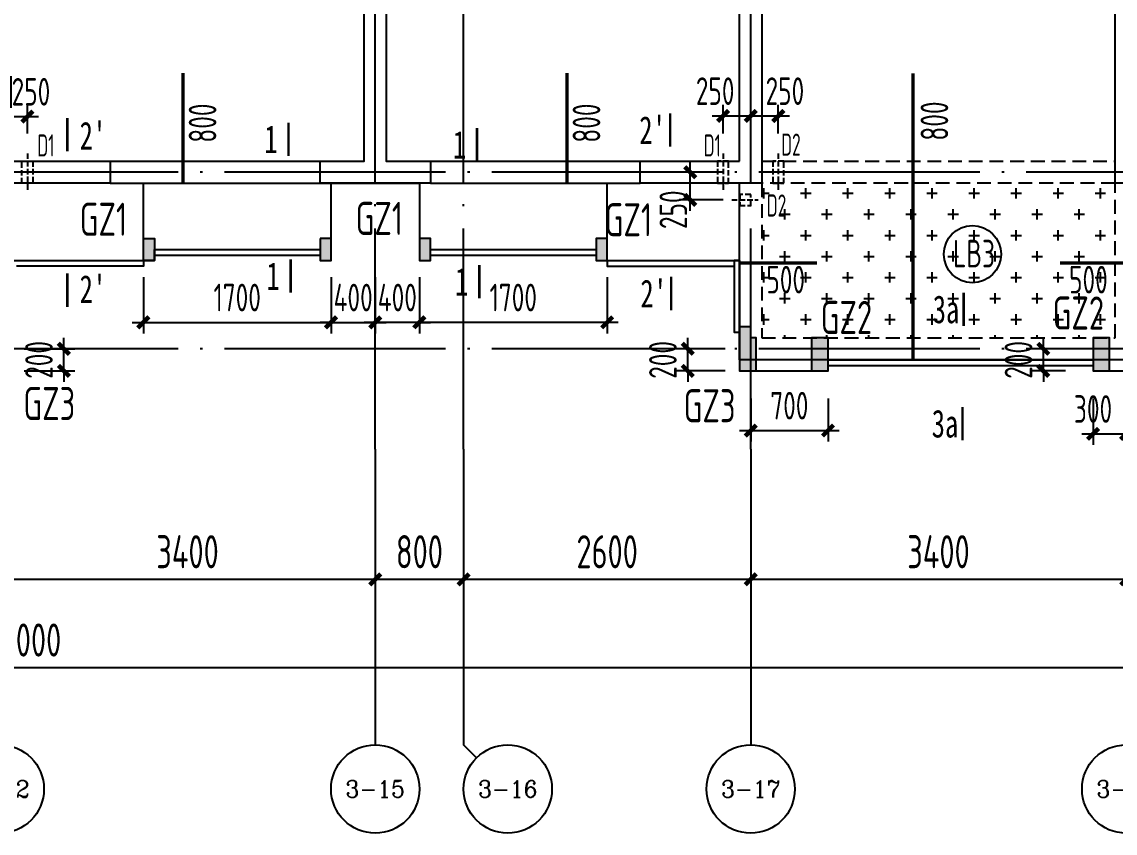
# Model space of a CAD drawing. Extents: x -173820 to 521180, y -715739 to 158231.
# Drawn here: x 18755 to 28655, y -115708 to -108356 of the extents above; entities that cross this region are included whole.
import ezdxf
from ezdxf.enums import TextEntityAlignment as Align

# ---------------------------------------------------------------- set-up
doc = ezdxf.new("R2010")
doc.units = 0
doc.header["$LTSCALE"] = 1000
for name, pattern in [('CONTINOUS', [0]), ('DASH', [0.35, 0.25, -0.1]), ('DOTE', [2.42, 2, -0.2, 0.02, -0.2]), ('HIDDEN2', [0.1875, 0.125, -0.0625])]:
    doc.linetypes.add(name, pattern=pattern)
for name, color, linetype in [('A-外装饰线脚', 7, 'Continuous'), ('A-线脚看线', 9, 'Continuous'), ('A-设备穿墙洞', 161, 'Continuous'), ('AXIS', 1, 'DOTE'), ('AXIS_TEXT', 7, 'Continuous'), ('DIM', 3, 'Continuous'), ('DIM1', 3, 'Continuous'), ('JG1', 3, 'Continuous'), ('填充', 8, 'Continuous'), ('墙', 6, 'Continuous'), ('挑板', 3, 'Continuous'), ('板筋', 6, 'Continuous'), ('柱', 2, 'Continuous'), ('梁', 4, 'HIDDEN2'), ('模板线', 3, 'Continuous'), ('钢筋_文字', 7, 'Continuous'), ('钢筋长度标注', 7, 'Continuous')]:
    doc.layers.add(name, color=color, linetype=linetype)
doc.styles.add('_TCH_AXIS', font='COMPLEX', dxfattribs={"bigfont": 'GBCBIG'})
doc.styles.add('COMPLEX', font='COMPLEX')
doc.styles.add('TSSD_BOLD', font='tssdeng2.shx', dxfattribs={"width": 0.7, "height": 250, "bigfont": 'CHINA.shx'})
doc.styles.add('TSSD_Dimension', font='tssdeng.shx', dxfattribs={"width": 0.7, "bigfont": 'Hztxt.shx'})
doc.styles.add('zzt', font='tssdeng.shx', dxfattribs={"width": 0.7, "height": 300, "bigfont": 'tssdchn.shx'})
doc.styles.add('钢筋长度', font='tssdeng.shx', dxfattribs={"width": 0.7, "height": 300, "bigfont": 'tssdchn.shx'})
doc.styles.add('黑体', font='simhei.ttf', dxfattribs={"width": 0.8})
doc.dimstyles.new('DIM_1_100', dxfattribs={"dimtxt": 300, "dimasz": 100, "dimexe": 200, "dimexo": 50, "dimgap": 100, "dimtad": 1, "dimdec": 0, "dimzin": 0, "dimdsep": 46, "dimtxsty": 'zzt', "dimblk": 'ARCHTICK', "dimcen": 0, "dimclrt": 7, "dimadec": 0, "dimazin": 0, "dimtfac": 1, "dimtdec": 0, "dimtix": 1, "dimtmove": 2, "dimatfit": 0, "dimldrblk": 'ARCHTICK', "dimfxl": 0, "dimtolj": 1, "dimarcsym": 0})
doc.dimstyles.new('TSSD_100_100', dxfattribs={"dimtxt": 250, "dimasz": 100, "dimexe": 100, "dimexo": 250, "dimgap": 100, "dimtad": 1, "dimdec": 0, "dimzin": 0, "dimdsep": 46, "dimtxsty": 'TSSD_Dimension', "dimblk": 'ARCHTICK', "dimcen": 0, "dimdle": 100, "dimclrd": 3, "dimclre": 3, "dimclrt": 7, "dimadec": 0, "dimazin": 0, "dimtfac": 1, "dimtdec": 0, "dimtix": 1, "dimtmove": 2, "dimatfit": 3, "dimfxl": 0, "dimtolj": 1, "dimtzin": 0, "dimarcsym": 0})

# ---------------------------------------------------------------- blocks, each defined once
blk = doc.blocks.new('$1785032')
at = {"layer": '墙', "elevation": 0}
for points in [[(23800, 3250), (24000, 3250), (24000, 1800), (24900, 1800), (24900, 1600), (23800, 1600)], [(30600, 1800), (30600, 3250), (30800, 3250), (30800, 1600), (29700, 1600), (29700, 1800)], [(34000, 3250), (34200, 3250), (34200, 1800), (34600, 1800), (34600, 1600), (34000, 1600)]]:
    blk.add_lwpolyline(points, close=True, dxfattribs=at)
for points in [[(26800, 1600), (26800, 1800), (27200, 1800), (27200, 3250), (27400, 3250), (27400, 1800), (27800, 1800), (27800, 1600), (26800, 1600), (27400, 1600)], [(30800, 1800), (30800, 1800)], [(34000, 1800), (34000, 1800)]]:
    blk.add_lwpolyline(points, dxfattribs=at)
blk = doc.blocks.new('_ArchTick')
at = {"color": 4, "linetype": 'ByBlock', "const_width": 0.4}
blk.add_lwpolyline([(-0.5, -0.5), (0.5, 0.5)], dxfattribs=at)
blk = doc.blocks.new('*D437')
at = {"layer": 'Defpoints', "color": 0}
for p in [(23800, -2508.3), (27200, -2508.3), (27200, -3688.3)]:
    blk.add_point(p, dxfattribs=at)
at = {"layer": 'DIM1', "color": 0, "lineweight": -2}
for p, q in [((23800, -2558.3), (23800, -3888.3)), ((27200, -2558.3), (27200, -3888.3)), ((23800, -3688.3), (27200, -3688.3))]:
    blk.add_line(p, q, dxfattribs=at)
at = {"layer": 'DIM1', "color": 0, "lineweight": -2, "xscale": 100, "yscale": 100, "zscale": 100, "rotation": 180}
blk.add_blockref('_ArchTick', (23800, -3688.3), dxfattribs=at)
at = {"layer": 'DIM1', "color": 0, "lineweight": -2, "xscale": 100, "yscale": 100, "zscale": 100}
blk.add_blockref('_ArchTick', (27200, -3688.3), dxfattribs=at)
at = {"layer": 'DIM1', "color": 7, "insert": (25500, -3438.3), "char_height": 300, "attachment_point": 5, "style": 'zzt'}
blk.add_mtext('\\A1;3400', dxfattribs=at)
blk = doc.blocks.new('*D438')
at = {"layer": 'Defpoints', "color": 0}
for p in [(27200, -2508.3), (28000, -2508.3), (28000, -3688.3)]:
    blk.add_point(p, dxfattribs=at)
at = {"layer": 'DIM1', "color": 0, "lineweight": -2}
for p, q in [((27200, -2558.3), (27200, -3888.3)), ((28000, -2558.3), (28000, -3888.3)), ((27200, -3688.3), (28000, -3688.3))]:
    blk.add_line(p, q, dxfattribs=at)
at = {"layer": 'DIM1', "color": 0, "lineweight": -2, "xscale": 100, "yscale": 100, "zscale": 100, "rotation": 180}
blk.add_blockref('_ArchTick', (27200, -3688.3), dxfattribs=at)
at = {"layer": 'DIM1', "color": 0, "lineweight": -2, "xscale": 100, "yscale": 100, "zscale": 100}
blk.add_blockref('_ArchTick', (28000, -3688.3), dxfattribs=at)
at = {"layer": 'DIM1', "color": 7, "insert": (27600, -3438.3), "char_height": 300, "attachment_point": 5, "style": 'zzt'}
blk.add_mtext('\\A1;800', dxfattribs=at)
blk = doc.blocks.new('*D439')
at = {"layer": 'Defpoints', "color": 0}
for p in [(28000, -2508.3), (30600, -2508.3), (30600, -3688.3)]:
    blk.add_point(p, dxfattribs=at)
at = {"layer": 'DIM1', "color": 0, "lineweight": -2}
for p, q in [((28000, -2558.3), (28000, -3888.3)), ((30600, -2558.3), (30600, -3888.3)), ((28000, -3688.3), (30600, -3688.3))]:
    blk.add_line(p, q, dxfattribs=at)
at = {"layer": 'DIM1', "color": 0, "lineweight": -2, "xscale": 100, "yscale": 100, "zscale": 100, "rotation": 180}
blk.add_blockref('_ArchTick', (28000, -3688.3), dxfattribs=at)
at = {"layer": 'DIM1', "color": 0, "lineweight": -2, "xscale": 100, "yscale": 100, "zscale": 100}
blk.add_blockref('_ArchTick', (30600, -3688.3), dxfattribs=at)
at = {"layer": 'DIM1', "color": 7, "insert": (29300, -3438.3), "char_height": 300, "attachment_point": 5, "style": 'zzt'}
blk.add_mtext('\\A1;2600', dxfattribs=at)
blk = doc.blocks.new('*D440')
at = {"layer": 'Defpoints', "color": 0}
for p in [(30600, -2508.3), (34000, -2508.3), (34000, -3688.3)]:
    blk.add_point(p, dxfattribs=at)
at = {"layer": 'DIM1', "color": 0, "lineweight": -2}
for p, q in [((30600, -2558.3), (30600, -3888.3)), ((34000, -2558.3), (34000, -3888.3)), ((30600, -3688.3), (34000, -3688.3))]:
    blk.add_line(p, q, dxfattribs=at)
at = {"layer": 'DIM1', "color": 0, "lineweight": -2, "xscale": 100, "yscale": 100, "zscale": 100, "rotation": 180}
blk.add_blockref('_ArchTick', (30600, -3688.3), dxfattribs=at)
at = {"layer": 'DIM1', "color": 0, "lineweight": -2, "xscale": 100, "yscale": 100, "zscale": 100}
blk.add_blockref('_ArchTick', (34000, -3688.3), dxfattribs=at)
at = {"layer": 'DIM1', "color": 7, "insert": (32300, -3438.3), "char_height": 300, "attachment_point": 5, "style": 'zzt'}
blk.add_mtext('\\A1;3400', dxfattribs=at)
blk = doc.blocks.new('*D446')
at = {"layer": 'Defpoints', "color": 0}
for p in [(0, -2508.3), (48000, -2508.3), (48000, -4488.3)]:
    blk.add_point(p, dxfattribs=at)
at = {"layer": 'DIM1', "color": 0, "lineweight": -2}
for p, q in [((0, -2558.3), (0, -4688.3)), ((48000, -2558.3), (48000, -4688.3)), ((0, -4488.3), (48000, -4488.3))]:
    blk.add_line(p, q, dxfattribs=at)
at = {"layer": 'DIM1', "color": 0, "lineweight": -2, "xscale": 100, "yscale": 100, "zscale": 100, "rotation": 180}
blk.add_blockref('_ArchTick', (0, -4488.3), dxfattribs=at)
at = {"layer": 'DIM1', "color": 0, "lineweight": -2, "xscale": 100, "yscale": 100, "zscale": 100}
blk.add_blockref('_ArchTick', (48000, -4488.3), dxfattribs=at)
at = {"layer": 'DIM1', "color": 7, "insert": (24000, -4238.3), "char_height": 300, "attachment_point": 5, "style": 'zzt'}
blk.add_mtext('\\A1;48000', dxfattribs=at)
blk = doc.blocks.new('_AXISO')
at = {"color": 3}
blk.add_circle((0, 0), 0.5, dxfattribs=at)
at = {"layer": 'AXIS_TEXT', "color": 3, "style": 'COMPLEX', "width": 1.041667}
blk.add_attdef('A', text='', height=0.56, dxfattribs=at).set_placement((-0.25, -0.28), (0.25, -0.28), align=Align.FIT)
blk = doc.blocks.new('*D2013')
at = {"layer": 'Defpoints', "color": 0}
for p in [(19855.3, -110419.2), (21555.3, -110419.2), (21555.3, -111079.2)]:
    blk.add_point(p, dxfattribs=at)
at = {"layer": 'DIM', "color": 3, "lineweight": -2}
for p, q in [((19855.3, -110669.2), (19855.3, -111179.2)), ((21555.3, -110669.2), (21555.3, -111179.2)), ((19755.3, -111079.2), (21655.3, -111079.2))]:
    blk.add_line(p, q, dxfattribs=at)
at = {"layer": 'DIM', "color": 3, "lineweight": -2, "xscale": 100, "yscale": 100, "zscale": 100, "rotation": 180}
blk.add_blockref('_ArchTick', (19855.3, -111079.2), dxfattribs=at)
at = {"layer": 'DIM', "color": 3, "lineweight": -2, "xscale": 100, "yscale": 100, "zscale": 100}
blk.add_blockref('_ArchTick', (21555.3, -111079.2), dxfattribs=at)
at = {"layer": 'DIM', "color": 7, "insert": (20705.3, -110854.2), "char_height": 250, "attachment_point": 5, "style": 'TSSD_Dimension'}
blk.add_mtext('\\A1;1700', dxfattribs=at)
blk = doc.blocks.new('*D2014')
at = {"layer": 'Defpoints', "color": 0}
for p in [(21555.3, -110419.2), (21955.3, -110419.2), (21955.3, -111079.2)]:
    blk.add_point(p, dxfattribs=at)
at = {"layer": 'DIM', "color": 3, "lineweight": -2}
for p, q in [((21555.3, -110669.2), (21555.3, -111179.2)), ((21955.3, -110669.2), (21955.3, -111179.2)), ((21555.3, -111079.2), (21455.3, -111079.2)), ((21555.3, -111079.2), (21955.3, -111079.2)), ((21955.3, -111079.2), (22055.3, -111079.2))]:
    blk.add_line(p, q, dxfattribs=at)
at = {"layer": 'DIM', "color": 3, "lineweight": -2, "xscale": 100, "yscale": 100, "zscale": 100}
blk.add_blockref('_ArchTick', (21555.3, -111079.2), dxfattribs=at)
at = {"layer": 'DIM', "color": 3, "lineweight": -2, "xscale": 100, "yscale": 100, "zscale": 100, "rotation": 180}
blk.add_blockref('_ArchTick', (21955.3, -111079.2), dxfattribs=at)
at = {"layer": 'DIM', "color": 7, "insert": (21755.3, -110854.2), "char_height": 250, "attachment_point": 5, "style": 'TSSD_Dimension'}
blk.add_mtext('\\A1;400', dxfattribs=at)
blk = doc.blocks.new('*D2015')
at = {"layer": 'Defpoints', "color": 0}
for p in [(22355.3, -110419.2), (24055.3, -110419.2), (22355.3, -111079.2)]:
    blk.add_point(p, dxfattribs=at)
at = {"layer": 'DIM', "color": 3, "lineweight": -2}
for p, q in [((22355.3, -110669.2), (22355.3, -111179.2)), ((24055.3, -110669.2), (24055.3, -111179.2)), ((24155.3, -111079.2), (22255.3, -111079.2))]:
    blk.add_line(p, q, dxfattribs=at)
at = {"layer": 'DIM', "color": 3, "lineweight": -2, "xscale": 100, "yscale": 100, "zscale": 100, "rotation": 180}
blk.add_blockref('_ArchTick', (22355.3, -111079.2), dxfattribs=at)
at = {"layer": 'DIM', "color": 3, "lineweight": -2, "xscale": 100, "yscale": 100, "zscale": 100}
blk.add_blockref('_ArchTick', (24055.3, -111079.2), dxfattribs=at)
at = {"layer": 'DIM', "color": 7, "insert": (23205.3, -110854.2), "char_height": 250, "attachment_point": 5, "style": 'TSSD_Dimension'}
blk.add_mtext('\\A1;1700', dxfattribs=at)
blk = doc.blocks.new('*D2016')
at = {"layer": 'Defpoints', "color": 0}
for p in [(21955.3, -111079.2), (21955.3, -111079.2), (22355.3, -111079.2)]:
    blk.add_point(p, dxfattribs=at)
at = {"layer": 'DIM', "color": 3, "lineweight": -2}
for p, q in [((21955.3, -110829.2), (21955.3, -110979.2)), ((22355.3, -110829.2), (22355.3, -110979.2)), ((21955.3, -111079.2), (21855.3, -111079.2)), ((22355.3, -111079.2), (21955.3, -111079.2)), ((22355.3, -111079.2), (22455.3, -111079.2))]:
    blk.add_line(p, q, dxfattribs=at)
at = {"layer": 'DIM', "color": 3, "lineweight": -2, "xscale": 100, "yscale": 100, "zscale": 100}
blk.add_blockref('_ArchTick', (21955.3, -111079.2), dxfattribs=at)
at = {"layer": 'DIM', "color": 3, "lineweight": -2, "xscale": 100, "yscale": 100, "zscale": 100, "rotation": 180}
blk.add_blockref('_ArchTick', (22355.3, -111079.2), dxfattribs=at)
at = {"layer": 'DIM', "color": 7, "insert": (22155.3, -110854.2), "char_height": 250, "attachment_point": 5, "style": 'TSSD_Dimension'}
blk.add_mtext('\\A1;400', dxfattribs=at)
blk = doc.blocks.new('*D2017')
at = {"layer": 'Defpoints', "color": 0}
for p in [(25355.3, -111519.2), (26055.3, -111519.2), (26055.3, -112059.2)]:
    blk.add_point(p, dxfattribs=at)
at = {"layer": 'DIM', "color": 3, "lineweight": -2}
for p, q in [((25355.3, -111769.2), (25355.3, -112159.2)), ((26055.3, -111769.2), (26055.3, -112159.2)), ((25255.3, -112059.2), (26155.3, -112059.2))]:
    blk.add_line(p, q, dxfattribs=at)
at = {"layer": 'DIM', "color": 3, "lineweight": -2, "xscale": 100, "yscale": 100, "zscale": 100, "rotation": 180}
blk.add_blockref('_ArchTick', (25355.3, -112059.2), dxfattribs=at)
at = {"layer": 'DIM', "color": 3, "lineweight": -2, "xscale": 100, "yscale": 100, "zscale": 100}
blk.add_blockref('_ArchTick', (26055.3, -112059.2), dxfattribs=at)
at = {"layer": 'DIM', "color": 7, "insert": (25705.3, -111834.2), "char_height": 250, "attachment_point": 5, "style": 'TSSD_Dimension'}
blk.add_mtext('\\A1;700', dxfattribs=at)
blk = doc.blocks.new('*D2018')
at = {"layer": 'Defpoints', "color": 0}
for p in [(28455.3, -111519.2), (28755.3, -111519.2), (28755.3, -112089.2)]:
    blk.add_point(p, dxfattribs=at)
at = {"layer": 'DIM', "color": 3, "lineweight": -2}
for p, q in [((28455.3, -111769.2), (28455.3, -112189.2)), ((28755.3, -111769.2), (28755.3, -112189.2)), ((28355.3, -112089.2), (28855.3, -112089.2))]:
    blk.add_line(p, q, dxfattribs=at)
at = {"layer": 'DIM', "color": 3, "lineweight": -2, "xscale": 100, "yscale": 100, "zscale": 100, "rotation": 180}
blk.add_blockref('_ArchTick', (28455.3, -112089.2), dxfattribs=at)
at = {"layer": 'DIM', "color": 3, "lineweight": -2, "xscale": 100, "yscale": 100, "zscale": 100}
blk.add_blockref('_ArchTick', (28755.3, -112089.2), dxfattribs=at)
at = {"layer": 'DIM', "color": 7, "insert": (28455.3, -111864.2), "char_height": 250, "attachment_point": 5, "style": 'TSSD_Dimension'}
blk.add_mtext('\\A1;300', dxfattribs=at)
blk = doc.blocks.new('*D2035')
at = {"layer": 'Defpoints', "color": 0}
for p in [(18525.3, -111319.2), (19135.3, -111319.2), (18525.3, -111519.2)]:
    blk.add_point(p, dxfattribs=at)
at = {"layer": 'DIM', "color": 3, "lineweight": -2}
for p, q in [((19135.3, -111319.2), (19135.3, -111219.2)), ((18775.3, -111319.2), (19235.3, -111319.2)), ((19135.3, -111519.2), (19135.3, -111319.2)), ((18775.3, -111519.2), (19235.3, -111519.2)), ((19135.3, -111519.2), (19135.3, -111619.2))]:
    blk.add_line(p, q, dxfattribs=at)
at = {"layer": 'DIM', "color": 3, "lineweight": -2, "xscale": 100, "yscale": 100, "zscale": 100}
for p, rotation in [((19135.3, -111319.2), 270), ((19135.3, -111519.2), 90)]:
    blk.add_blockref('_ArchTick', p, dxfattribs=dict(at, rotation=rotation))
at = {"layer": 'DIM', "color": 7, "insert": (18910.3, -111419.2), "char_height": 250, "attachment_point": 5, "rotation": 90, "style": 'TSSD_Dimension'}
blk.add_mtext('\\A1;200', dxfattribs=at)
blk = doc.blocks.new('*D2036')
at = {"layer": 'Defpoints', "color": 0}
for p in [(24785.3, -111319.2), (25375.3, -111319.2), (25375.3, -111519.2)]:
    blk.add_point(p, dxfattribs=at)
at = {"layer": 'DIM', "color": 3, "lineweight": -2}
for p, q in [((24785.3, -111319.2), (24785.3, -111219.2)), ((25125.3, -111319.2), (24685.3, -111319.2)), ((24785.3, -111519.2), (24785.3, -111319.2)), ((25125.3, -111519.2), (24685.3, -111519.2)), ((24785.3, -111519.2), (24785.3, -111619.2))]:
    blk.add_line(p, q, dxfattribs=at)
at = {"layer": 'DIM', "color": 3, "lineweight": -2, "xscale": 100, "yscale": 100, "zscale": 100}
for p, rotation in [((24785.3, -111319.2), 270), ((24785.3, -111519.2), 90)]:
    blk.add_blockref('_ArchTick', p, dxfattribs=dict(at, rotation=rotation))
at = {"layer": 'DIM', "color": 7, "insert": (24560.3, -111419.2), "char_height": 250, "attachment_point": 5, "rotation": 90, "style": 'TSSD_Dimension'}
blk.add_mtext('\\A1;200', dxfattribs=at)
blk = doc.blocks.new('*D2037')
at = {"layer": 'Defpoints', "color": 0}
for p in [(28005.3, -111319.2), (28455.3, -111319.2), (28455.3, -111519.2)]:
    blk.add_point(p, dxfattribs=at)
at = {"layer": 'DIM', "color": 3, "lineweight": -2}
for p, q in [((28005.3, -111319.2), (28005.3, -111219.2)), ((28205.3, -111319.2), (27905.3, -111319.2)), ((28005.3, -111519.2), (28005.3, -111319.2)), ((28205.3, -111519.2), (27905.3, -111519.2)), ((28005.3, -111519.2), (28005.3, -111619.2))]:
    blk.add_line(p, q, dxfattribs=at)
at = {"layer": 'DIM', "color": 3, "lineweight": -2, "xscale": 100, "yscale": 100, "zscale": 100}
for p, rotation in [((28005.3, -111319.2), 270), ((28005.3, -111519.2), 90)]:
    blk.add_blockref('_ArchTick', p, dxfattribs=dict(at, rotation=rotation))
at = {"layer": 'DIM', "color": 7, "insert": (27780.3, -111419.2), "char_height": 250, "attachment_point": 5, "rotation": 90, "style": 'TSSD_Dimension'}
blk.add_mtext('\\A1;200', dxfattribs=at)
blk = doc.blocks.new('$1839168')
at = {"layer": '柱'}
blk.add_hatch(color=8, dxfattribs=at).paths.add_polyline_path([(0, 200), (0, 0), (100, 0), (100, 200)])
at = {"layer": '柱', "color": 3, "elevation": 0}
blk.add_lwpolyline([(0, 200), (0, 0), (100, 0), (100, 200)], close=True, dxfattribs=at)
blk = doc.blocks.new('$1691164')
at = {"layer": '柱'}
blk.add_hatch(color=8, dxfattribs=at).paths.add_polyline_path([(0, 0), (100, 0), (100, 200), (0, 200)])
at = {"layer": '柱', "color": 3, "elevation": 0}
blk.add_lwpolyline([(100, 200), (0, 200), (0, 0), (100, 0), (100, 0), (100, 0)], close=True, dxfattribs=at)
blk = doc.blocks.new('$158025')
at = {"layer": 'JG1'}
blk.add_hatch(color=8, dxfattribs=at).paths.add_polyline_path([(150, 300), (100, 300), (100, 400), (0, 400), (0, 0), (150, 0)])
at = {"layer": 'JG1', "elevation": 0}
blk.add_lwpolyline([(100, 400), (0, 400), (0, 0), (150, 0), (150, 300), (150, 300), (100, 300)], close=True, dxfattribs=at)
blk = doc.blocks.new('$1981617')
at = {"layer": '柱'}
blk.add_hatch(color=8, dxfattribs=at).paths.add_polyline_path([(150, 0), (150, 300), (0, 300), (0, 0)])
at = {"layer": '柱', "color": 3, "elevation": 0}
blk.add_lwpolyline([(150, 0), (150, 300), (0, 300), (0, 0)], close=True, dxfattribs=at)
blk = doc.blocks.new('$166895')
at = {"layer": '模板线', "color": 4, "const_width": 22.7}
for points in [[(222.6, 2153.9), (222.6, 1851.5)], [(242.6, 913.3), (242.6, 610.9)]]:
    blk.add_lwpolyline(points, dxfattribs=at)
at = {"layer": '模板线', "color": 0, "style": '黑体', "width": 0.7}
for p in [(63.4, 2002.7), (83.4, 762.1)]:
    blk.add_text('1', height=252, dxfattribs=at).set_placement(p, align=Align.MIDDLE_CENTER)
blk = doc.blocks.new('$1943368')
at = {"layer": '模板线', "color": 4, "const_width": 22.7}
for points in [[(295.5, 1338.3), (295.5, 1035.9)], [(286, 302.4), (286, 0)]]:
    blk.add_lwpolyline(points, dxfattribs=at)
at = {"layer": '模板线', "color": 0, "style": '黑体', "width": 0.7}
for p in [(136.4, 1187.1), (126.8, 151.2)]:
    blk.add_text('3a', height=252, dxfattribs=at).set_placement(p, align=Align.MIDDLE_CENTER)
blk = doc.blocks.new('$1466424')
at = {"layer": '板筋', "const_width": 30}
for points in [[(25559.8, 1603.7), (25559.8, 2603.7)], [(29036.7, 1603.7), (29036.7, 2603.7)], [(32170.2, 0), (32170.2, 2599.5)], [(30600, 880.9), (31300, 880.9)], [(33500, 880.9), (34200, 880.9)]]:
    blk.add_lwpolyline(points, dxfattribs=at)
at = {"layer": '钢筋_文字'}
blk.add_circle((32707.5, 961.9, 0), 259.2, dxfattribs=at)
at = {"layer": '钢筋_文字', "style": 'TSSD_BOLD', "width": 0.7}
blk.add_text('LB3', height=250, dxfattribs=at).set_placement((32532.5, 841.7, 0))
at = {"layer": '钢筋长度标注', "style": '钢筋长度', "width": 0.7}
for p in [(25861.3, 1971.9), (29338.2, 1971.9), (32488.7, 1990.5)]:
    blk.add_text('800', height=250, rotation=90, dxfattribs=at).set_placement(p)
for p in [(30841.9, 605.9), (33583.1, 605.9)]:
    blk.add_text('500', height=250, dxfattribs=at).set_placement(p)
blk = doc.blocks.new('$1427617')
at = {"layer": 'A-设备穿墙洞', "linetype": 'DASH', "ltscale": 0.2, "elevation": 0}
for points in [[(2825, 9356.8), (2825, 9018.2)], [(4625, 9017.2), (4625, 9352.4)], [(75, 6281.4), (75, 5880.8)], [(2825, 556.8), (2825, 218.2)]]:
    blk.add_lwpolyline(points, dxfattribs=at)
for points in [[(2775, 9085.4), (2875, 9085.4), (2875, 9285.4), (2775, 9285.4)], [(4575, 9085.4), (4675, 9085.4), (4675, 9285.4), (4575, 9285.4)], [(0, 6185.4), (150, 6185.4), (150, 5985.4), (0, 5985.4)], [(2775, 285.4), (2875, 285.4), (2875, 485.4), (2775, 485.4)]]:
    blk.add_lwpolyline(points, close=True, dxfattribs=at)
at = {"layer": 'A-设备穿墙洞', "linetype": 'DASH', "ltscale": 0.2}
for points in [[(3325, 556.8), (3325, 218.2)], [(2903.6, 135.4), (3142.1, 135.4)]]:
    blk.add_lwpolyline(points, dxfattribs=at)
for points in [[(3275, 285.4), (3375, 285.4), (3375, 485.4), (3275, 485.4)], [(3075, 85.4), (3075, 185.4), (2975, 185.4), (2975, 85.4)]]:
    blk.add_lwpolyline(points, close=True, dxfattribs=at)
at = {"layer": 'A-设备穿墙洞', "color": 7, "linetype": 'DASH', "ltscale": 0.2, "style": 'zzt', "width": 0.6}
for s, p in [('D1', (2640.3, 9316.4, 0)), ('P', (4700.5, 9336.5, 0)), ('PF', (132.1, 6221.6, 0)), ('D1', (2649.1, 528.4, 0)), ('D2', (3350.6, 536, 0)), ('D2', (3220.2, -15.4, 0))]:
    blk.add_text(s, height=200, dxfattribs=at).set_placement(p)
blk = doc.blocks.new('*D11667')
at = {"layer": 'Defpoints', "color": 0}
for p in [(25050.2, 1052.1), (24800.2, 647.9, 0), (25050.2, 647.9, 0)]:
    blk.add_point(p, dxfattribs=at)
at = {"layer": 'DIM1', "color": 3, "lineweight": -2}
for p, q in [((24800.2, 897.9), (24800.2, 1152.1)), ((25050.2, 897.9), (25050.2, 1152.1)), ((24700.2, 1052.1), (25150.2, 1052.1))]:
    blk.add_line(p, q, dxfattribs=at)
at = {"layer": 'DIM1', "color": 3, "lineweight": -2, "xscale": 100, "yscale": 100, "zscale": 100, "rotation": 180}
blk.add_blockref('_ArchTick', (24800.2, 1052.1), dxfattribs=at)
at = {"layer": 'DIM1', "color": 3, "lineweight": -2, "xscale": 100, "yscale": 100, "zscale": 100}
blk.add_blockref('_ArchTick', (25050.2, 1052.1), dxfattribs=at)
at = {"layer": 'DIM1', "color": 7, "insert": (25082.3, 1277.1), "char_height": 250, "attachment_point": 5, "style": 'TSSD_Dimension'}
blk.add_mtext('\\A1;250', dxfattribs=at)
blk = doc.blocks.new('*D11669')
at = {"layer": 'Defpoints', "color": 0}
for p in [(31600.2, 1058), (31350.2, 647.9, 0), (31600.2, 647.9, 0)]:
    blk.add_point(p, dxfattribs=at)
at = {"layer": 'DIM1', "color": 3, "lineweight": -2}
for p, q in [((31350.2, 897.9), (31350.2, 1158)), ((31600.2, 897.9), (31600.2, 1158)), ((31250.2, 1058), (31700.2, 1058))]:
    blk.add_line(p, q, dxfattribs=at)
at = {"layer": 'DIM1', "color": 3, "lineweight": -2, "xscale": 100, "yscale": 100, "zscale": 100, "rotation": 180}
blk.add_blockref('_ArchTick', (31350.2, 1058), dxfattribs=at)
at = {"layer": 'DIM1', "color": 3, "lineweight": -2, "xscale": 100, "yscale": 100, "zscale": 100}
blk.add_blockref('_ArchTick', (31600.2, 1058), dxfattribs=at)
at = {"layer": 'DIM1', "color": 7, "insert": (31278.2, 1283), "char_height": 250, "attachment_point": 5, "style": 'TSSD_Dimension'}
blk.add_mtext('\\A1;250', dxfattribs=at)
blk = doc.blocks.new('*D11670')
at = {"layer": 'Defpoints', "color": 0}
for p in [(31850.2, 1058), (31600.2, 647.9, 0), (31850.2, 647.9)]:
    blk.add_point(p, dxfattribs=at)
at = {"layer": 'DIM1', "color": 3, "lineweight": -2}
for p, q in [((31600.2, 897.9), (31600.2, 1158)), ((31850.2, 897.9), (31850.2, 1158)), ((31500.2, 1058), (31950.2, 1058))]:
    blk.add_line(p, q, dxfattribs=at)
at = {"layer": 'DIM1', "color": 3, "lineweight": -2, "xscale": 100, "yscale": 100, "zscale": 100, "rotation": 180}
blk.add_blockref('_ArchTick', (31600.2, 1058), dxfattribs=at)
at = {"layer": 'DIM1', "color": 3, "lineweight": -2, "xscale": 100, "yscale": 100, "zscale": 100}
blk.add_blockref('_ArchTick', (31850.2, 1058), dxfattribs=at)
at = {"layer": 'DIM1', "color": 7, "insert": (31909.5, 1283), "char_height": 250, "attachment_point": 5, "style": 'TSSD_Dimension'}
blk.add_mtext('\\A1;250', dxfattribs=at)
blk = doc.blocks.new('*D11671')
at = {"layer": 'Defpoints', "color": 0}
for p in [(31052.3, 547.9), (31600.2, 547.9, 0), (31600.2, 297.9)]:
    blk.add_point(p, dxfattribs=at)
at = {"layer": 'DIM1', "color": 3, "lineweight": -2}
for p, q in [((31052.3, 197.9), (31052.3, 647.9)), ((31350.2, 547.9), (30952.3, 547.9)), ((31350.2, 297.9), (30952.3, 297.9))]:
    blk.add_line(p, q, dxfattribs=at)
at = {"layer": 'DIM1', "color": 3, "lineweight": -2, "xscale": 100, "yscale": 100, "zscale": 100}
for p, rotation in [((31052.3, 547.9), 90), ((31052.3, 297.9), 270)]:
    blk.add_blockref('_ArchTick', p, dxfattribs=dict(at, rotation=rotation))
at = {"layer": 'DIM1', "color": 7, "insert": (30899.2, 208.4), "char_height": 250, "attachment_point": 5, "rotation": 90, "style": 'TSSD_Dimension'}
blk.add_mtext('\\A1;250', dxfattribs=at)
blk = doc.blocks.new('$133032')
at = {"layer": '挑板'}
for points in [[(24000, 1000), (25300, 1000), (25300, 1100), (26800, 1100), (26800, 1000), (26900, 1000), (26900, 1700), (27700, 1700), (27700, 1000), (27800, 1000), (27800, 1100), (29300, 1100), (29300, 1000), (29400, 1000), (29400, 1000), (30600, 1000), (30600, 0), (31400, 0), (31400, 100), (33800, 100), (33800, 0), (34600, 0)], [(25200, 1000), (25200, 1700)], [(29400, 1000), (29400, 1700)]]:
    blk.add_lwpolyline(points, dxfattribs=at)
blk = doc.blocks.new('$1846077')
at = {"layer": 'A-线脚看线', "color": 5, "elevation": 0}
for points in [[(25350, 1000), (26850, 1000)], [(27850, 1000), (29350, 1000)], [(25250, 950), (25250, 900), (24100, 900)], [(29450, 950), (29450, 900), (30600, 900)], [(30650, 950), (30600, 950), (30600, 300), (30650, 300)], [(31450, 0), (33850, 0)]]:
    blk.add_lwpolyline(points, dxfattribs=at)
blk = doc.blocks.new('$1568868')
at = {"layer": '模板线', "color": 4, "const_width": 22.7}
for points in [[(0, 1712.4), (0, 1410)], [(0, 302.4), (0, 0)]]:
    blk.add_lwpolyline(points, dxfattribs=at)
at = {"layer": '模板线', "color": 0, "style": '黑体', "width": 0.7}
for p in [(230.9, 1551.2), (230.9, 161.2)]:
    blk.add_text("2'", height=252, dxfattribs=at).set_placement(p, align=Align.MIDDLE_CENTER)
blk = doc.blocks.new('$1149292')
at = {"layer": '模板线', "color": 4, "const_width": 22.7}
for points in [[(286, 1782.7), (286, 1480.3)], [(296.2, 302.4), (296.2, 0)]]:
    blk.add_lwpolyline(points, dxfattribs=at)
at = {"layer": '模板线', "color": 0, "style": '黑体', "width": 0.7}
for p in [(126.8, 1631.5), (137.1, 151.2)]:
    blk.add_text("2'", height=252, dxfattribs=at).set_placement(p, align=Align.MIDDLE_CENTER)
blk = doc.blocks.new('$1783196')
at = {"layer": 'AXIS'}
for p, q in [((32434.9, 3480), (32434.9, 14788.3)), ((33234.9, 3480), (33234.9, 14788.3)), ((35834.9, 3480), (35834.9, 14788.3)), ((54849.9, 5988.3), (4360, 5988.3)), ((54849.9, 4388.3), (4360, 4388.3))]:
    blk.add_line(p, q, dxfattribs=at)
at = {"layer": 'DIM1'}
for p, q in [((32434.9, 3480), (32434.9, 800)), ((33234.9, 3480), (33234.9, 800)), ((35834.9, 3480), (35834.9, 800)), ((33352, 682.8), (33234.9, 800))]:
    blk.add_line(p, q, dxfattribs=at)
ref = blk.add_blockref('_AXISO', (29034.9, 400), dxfattribs=dict(at, xscale=800, yscale=800, zscale=800))
ref.add_attrib('A', '3-12', dxfattribs={"layer": 'AXIS_TEXT', "height": 152.88, "style": '_TCH_AXIS'}).set_placement((28765.5, 323.6), (29304.2, 323.6), align=Align.FIT)
ref = blk.add_blockref('_AXISO', (32434.9, 400), dxfattribs=dict(at, xscale=800, yscale=800, zscale=800))
ref.add_attrib('A', '3-15', dxfattribs={"layer": 'AXIS_TEXT', "height": 152.88, "style": '_TCH_AXIS'}).set_placement((32165.5, 323.6), (32704.2, 323.6), align=Align.FIT)
ref = blk.add_blockref('_AXISO', (33634.9, 400), dxfattribs=dict(at, xscale=800, yscale=800, zscale=800))
ref.add_attrib('A', '3-16', dxfattribs={"layer": 'AXIS_TEXT', "height": 152.88, "style": '_TCH_AXIS'}).set_placement((33365.5, 323.6), (33904.2, 323.6), align=Align.FIT)
ref = blk.add_blockref('_AXISO', (35834.9, 400), dxfattribs=dict(at, xscale=800, yscale=800, zscale=800))
ref.add_attrib('A', '3-17', dxfattribs={"layer": 'AXIS_TEXT', "height": 152.88, "style": '_TCH_AXIS'}).set_placement((35565.5, 323.6), (36104.2, 323.6), align=Align.FIT)
ref = blk.add_blockref('_AXISO', (39234.9, 400), dxfattribs=dict(at, xscale=800, yscale=800, zscale=800))
ref.add_attrib('A', '3-19', dxfattribs={"layer": 'AXIS_TEXT', "height": 152.88, "style": '_TCH_AXIS'}).set_placement((38965.5, 323.6), (39504.2, 323.6), align=Align.FIT)
for p1, p2, distance, picture, middle in [((5234.9, 3480), (53234.9, 3480), -1980, '*D446', (29234.9, 1750)), ((29034.9, 3480), (32434.9, 3480), -1180, '*D437', (30734.9, 2550)), ((32434.9, 3480), (33234.9, 3480), -1180, '*D438', (32834.9, 2550)), ((33234.9, 3480), (35834.9, 3480), -1180, '*D439', (34534.9, 2550)), ((35834.9, 3480), (39234.9, 3480), -1180, '*D440', (37534.9, 2550))]:
    dim = blk.add_aligned_dim(p1=p1, p2=p2, distance=distance, dimstyle='DIM_1_100', dxfattribs=at)
    dim.commit()
    dim.dimension.update_dxf_attribs({"geometry": picture, "text_midpoint": middle, "insert": (5234.9, 5988.3)})
blk = doc.blocks.new('$1186913')
at = {"layer": 'A-设备穿墙洞', "linetype": 'DASH', "ltscale": 0.2, "elevation": 0}
blk.add_lwpolyline([(25050.2, 719.2), (25050.2, 380.7)], dxfattribs=at)
blk.add_lwpolyline([(25100.2, 447.9), (25000.2, 447.9), (25000.2, 647.9), (25100.2, 647.9)], close=True, dxfattribs=at)
at = {"layer": 'A-设备穿墙洞'}
blk.add_blockref('$1427617', (28525.2, 162.5), dxfattribs=at)
at = {"layer": 'A-设备穿墙洞', "color": 7, "linetype": 'DASH', "ltscale": 0.2, "style": 'zzt', "width": 0.6}
blk.add_text('D1', height=200, dxfattribs=at).set_placement((25140.1, 690.9, 0))
at = {"layer": 'DIM1'}
for base, p1, p2, picture, middle in [((25050.2, 1052.1), (24800.2, 647.9, 0), (25050.2, 647.9, 0), '*D11667', (25082.3, 1277.1)), ((31600.2, 1058), (31350.2, 647.9, 0), (31600.2, 647.9, 0), '*D11669', (31278.2, 1283)), ((31850.2, 1058), (31600.2, 647.9, 0), (31850.2, 647.9), '*D11670', (31909.5, 1283))]:
    dim = blk.add_linear_dim(base=base, p1=p1, p2=p2, dimstyle='TSSD_100_100', dxfattribs=at)
    dim.commit()
    dim.dimension.update_dxf_attribs({"geometry": picture, "text_midpoint": middle, "dimtype": 128})
dim = blk.add_linear_dim(base=(31052.3, 547.9), p1=(31600.2, 297.9), p2=(31600.2, 547.9, 0), angle=90, dimstyle='TSSD_100_100', dxfattribs=at)
dim.commit()
dim.dimension.update_dxf_attribs({"geometry": '*D11671', "text_midpoint": (30899.2, 208.4), "dimtype": 128})

msp = doc.modelspace()

# ---------------------------------------------------------------- hatches: boundary and pattern name
at = {"layer": '填充', "linetype": 'Continuous'}
h = msp.add_hatch(dxfattribs=at)
h.set_pattern_fill('CROSS', color=256, scale=30, style=0)
h.set_pattern_definition([(0, (-5244.65, -109719.18), (190.5, 190.5), [95.25, -285.75]), (90, (-5197.03, -109766.8), (-190.5, 190.5), [95.25, -285.75])])
h.paths.add_polyline_path([(28655.3, -111219.2), (28655.3, -109819.2), (25455.3, -109819.2), (25455.3, -111219.2)])

# ---------------------------------------------------------------- linework, layer by layer
at = {"layer": 'A-外装饰线脚', "color": 23, "elevation": 0}
for points in [[(28455.3, -111419.2), (28455.3, -111519.2), (28855.3, -111519.2), (29255.3, -111519.2), (29255.3, -111119.2), (28855.3, -111119.2)], [(25255.3, -111419.2), (25255.3, -111519.2), (26055.3, -111519.2), (26055.3, -111419.2)]]:
    msp.add_lwpolyline(points, dxfattribs=at)
at = {"layer": '梁', "linetype": 'Continuous'}
for p, q in [((19555.3, -109619.2, 0), (21455.3, -109619.2, 0)), ((22455.3, -109619.2, 0), (24355.3, -109619.2, 0)), ((19555.3, -109819.2, 0), (21455.3, -109819.2, 0)), ((22455.3, -109819.2, 0), (24355.3, -109819.2, 0)), ((25255.3, -111419.2, 0), (25255.3, -109819.2, 0)), ((29255.3, -111419.2, 0), (25255.3, -111419.2, 0))]:
    msp.add_line(p, q, dxfattribs=at)
at = {"layer": '梁'}
for p, q in [((25455.3, -109619.2, 0), (28655.3, -109619.2, 0)), ((28655.3, -109819.2, 0), (25455.3, -109819.2, 0)), ((25455.3, -109819.2, 0), (25455.3, -111219.2, 0)), ((28655.3, -111219.2, 0), (28655.3, -109819.2, 0)), ((25455.3, -111219.2, 0), (28655.3, -111219.2, 0))]:
    msp.add_line(p, q, dxfattribs=at)

# ---------------------------------------------------------------- block references
at = {"layer": 'A-设备穿墙洞'}
msp.add_blockref('$1186913', (-6244.8, -110267), dxfattribs=at)
at = {"layer": '填充', "linetype": 'Continuous'}
msp.add_blockref('$1783196', (-10479.5, -115707.5, 0), dxfattribs=at)
at = {"layer": '墙'}
msp.add_blockref('$1785032', (-5344.7, -111419.2), dxfattribs=at)
at = {"layer": '挑板'}
for name, p in [('$1846077', (-5394.7, -111469.2)), ('$133032', (-5344.7, -111519.2, 0))]:
    msp.add_blockref(name, p, dxfattribs=at)
at = {"layer": '柱', "xscale": -1}
msp.add_blockref('$1691164', (19955.3, -110519.2), dxfattribs=at)
at = {"layer": '柱'}
for name, p in [('$1839168', (21455.3, -110519.2)), ('$1839168', (22355.3, -110519.2)), ('$1691164', (23955.3, -110519.2)), ('$158025', (25255.3, -111519.2)), ('$1981617', (25905.3, -111519.2)), ('$1981617', (28455.3, -111519.2))]:
    msp.add_blockref(name, p, dxfattribs=at)
at = {"layer": '模板线'}
for name, p in [('$1149292', (24339.4, -110968.7, 0)), ('$1568868', (19167.6, -110938.4, 0)), ('$166895', (20947.2, -111422.2, 0)), ('$166895', (22654.9, -111472.3, 0)), ('$1943368', (26987.7, -112147.6, 0))]:
    msp.add_blockref(name, p, dxfattribs=at)
at = {"layer": '钢筋长度标注'}
msp.add_blockref('$1466424', (-5344.7, -111422.9, 0), dxfattribs=at)

# ---------------------------------------------------------------- texts
at = {"layer": '模板线', "color": 7, "linetype": 'CONTINOUS', "style": 'zzt', "width": 0.7}
for s, p in [('GZ1', (21777.7, -110287.4, 0)), ('GZ1', (19279.3, -110294.7, 0)), ('GZ1', (24033, -110299.2, 0)), ('GZ2', (28089.3, -111144.7, 0)), ('GZ2', (25989.3, -111184.7, 0)), ('GZ3', (18769.3, -111964.7, 0)), ('GZ3', (24748.2, -111984.7, 0))]:
    msp.add_text(s, height=300, dxfattribs=at).set_placement(p)

# ---------------------------------------------------------------- dimensions: what is measured, and where the dimension line sits
at = {"layer": 'DIM'}
for base, p1, p2, picture, middle in [((21555.3, -111079.2, 0), (19855.3, -110419.2, 0), (21555.3, -110419.2, 0), '*D2013', (20705.3, -110854.2, 0)), ((21955.3, -111079.2, 0), (21555.3, -110419.2, 0), (21955.3, -110419.2, 0), '*D2014', (21755.3, -110854.2, 0)), ((22355.3, -111079.2, 0), (24055.3, -110419.2, 0), (22355.3, -110419.2, 0), '*D2015', (23205.3, -110854.2, 0)), ((21955.3, -111079.2, 0), (22355.3, -111079.2, 0), (21955.3, -111079.2, 0), '*D2016', (22155.3, -110854.2, 0)), ((26055.3, -112059.2, 0), (25355.3, -111519.2, 0), (26055.3, -111519.2, 0), '*D2017', (25705.3, -111834.2, 0))]:
    dim = msp.add_linear_dim(base=base, p1=p1, p2=p2, dimstyle='TSSD_100_100', dxfattribs=at)
    dim.commit()
    dim.dimension.update_dxf_attribs({"geometry": picture, "text_midpoint": middle})
for base, p1, p2, picture, middle in [((19135.3, -111319.2, 0), (18525.3, -111519.2, 0), (18525.3, -111319.2, 0), '*D2035', (18910.3, -111419.2, 0)), ((24785.3, -111319.2, 0), (25375.3, -111519.2, 0), (25375.3, -111319.2, 0), '*D2036', (24560.3, -111419.2, 0)), ((28005.3, -111319.2, 0), (28455.3, -111519.2, 0), (28455.3, -111319.2, 0), '*D2037', (27780.3, -111419.2, 0))]:
    dim = msp.add_linear_dim(base=base, p1=p1, p2=p2, angle=90, dimstyle='TSSD_100_100', dxfattribs=at)
    dim.commit()
    dim.dimension.update_dxf_attribs({"geometry": picture, "text_midpoint": middle})
dim = msp.add_linear_dim(base=(28755.3, -112089.2, 0), p1=(28455.3, -111519.2, 0), p2=(28755.3, -111519.2, 0), dimstyle='TSSD_100_100', dxfattribs=at)
dim.commit()
dim.dimension.update_dxf_attribs({"geometry": '*D2018', "text_midpoint": (28455.3, -111864.2, 0), "dimtype": 160})

doc.saveas('drawing.dxf')
